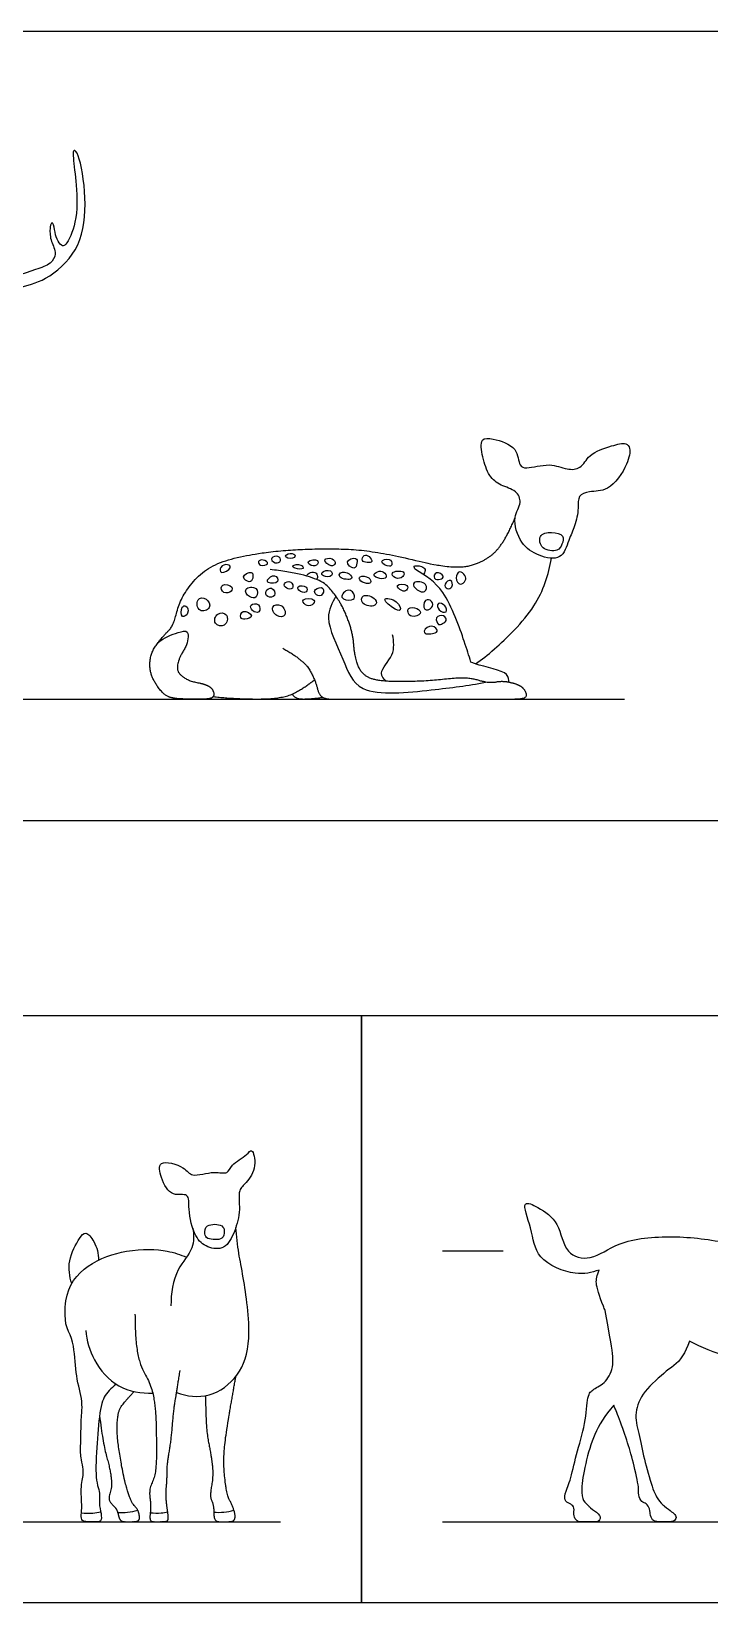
# Model space of a CAD drawing. Header units: millimetres. Extents: x 522.18 to 531.32, y 0.59 to 4.54.
# Drawn here: x 524.956 to 526.659, y 0.592 to 4.537 of the extents above; entities that cross this region are included whole.
import ezdxf

# ---------------------------------------------------------------- set-up
doc = ezdxf.new("R2010")
doc.units = ezdxf.units.MM
for name, color, linetype, true_color in [('AG-ANIMALS', 7, 'Continuous', 0xfc6666), ('AG-DETAILS', 7, 'Continuous', 0x66ffff), ('AG-DIAGRAM', 7, 'Continuous', 0xfecc66), ('AG-GUIDES', 7, 'Continuous', 0xcccccc), ('AG-OUTLINE', 7, 'Continuous', 0x8000ff), ('X-VPRT', 6, 'Continuous', 0xff00ff)]:
    doc.layers.add(name, color=color, linetype=linetype, true_color=true_color)

msp = doc.modelspace()

# ---------------------------------------------------------------- linework, layer by layer
at = {"layer": 'AG-ANIMALS'}
for points, knots in [([(524.8108, 3.8197), (524.8124, 3.8231), (524.8165, 3.8301), (524.8159, 3.8537), (524.858, 3.8796), (524.9227, 3.8929), (524.9952, 3.9116), (525.0787, 3.9851), (525.0974, 4.0993), (525.0811, 4.2116), (525.0673, 4.2396), (525.06, 4.2371), (525.0614, 4.2153), (525.0698, 4.1486), (525.0731, 4.0623), (525.0458, 4.0028), (525.0337, 3.9966), (525.0217, 4.0115), (525.0147, 4.0314), (525.0123, 4.0555), (525.0052, 4.0577), (525.0018, 4.0388), (525.0034, 4.0123), (525.0217, 3.9786), (525.0029, 3.9505), (524.9638, 3.9397), (524.8962, 3.9139), (524.8602, 3.905)], [0, 0, 0, 0, 0.214304, 0.499933, 0.925567, 1.448981, 1.999791, 2.646507, 3.336452, 4.019565, 4.330051, 4.450496, 4.717571, 5.24461, 5.860493, 6.354957, 6.544325, 6.797571, 7.109073, 7.412538, 7.530782, 7.783926, 8.17278, 8.511362, 8.834903, 9.239078, 9.911983, 9.911983, 9.911983, 9.911983]), ([(526.1706, 3.3164), (526.1678, 3.2973), (526.1828, 3.2491), (526.2274, 3.2195), (526.2886, 3.2065), (526.3048, 3.2613), (526.3209, 3.2942), (526.3309, 3.3392), (526.327, 3.3721), (526.3588, 3.3844), (526.4081, 3.38), (526.4537, 3.4479), (526.4617, 3.4894), (526.4485, 3.5067), (526.4108, 3.4961), (526.355, 3.4778), (526.3377, 3.4377), (526.2988, 3.436), (526.2579, 3.4555), (526.2011, 3.4378), (526.1787, 3.4459), (526.1785, 3.4958), (526.118, 3.515), (526.0808, 3.5179), (526.0889, 3.4659), (526.1032, 3.4208), (526.1337, 3.3958), (526.1739, 3.3864), (526.1892, 3.3527), (526.1728, 3.3315), (526.1706, 3.3164)], [0, 0, 0, 0, 0.492003, 0.94759, 1.38596, 1.807735, 2.194403, 2.609876, 2.940678, 3.263257, 3.681939, 4.22229, 4.613212, 4.852242, 5.221118, 5.69418, 6.075565, 6.426475, 6.844222, 7.308227, 7.56919, 7.962302, 8.439098, 8.759812, 9.158579, 9.592247, 9.96822, 10.354936, 10.687979, 11.07778, 11.07778, 11.07778, 11.07778]), ([(526.2898, 3.2697), (526.2857, 3.2757), (526.2614, 3.2821), (526.2273, 3.2739), (526.2355, 3.2341), (526.2784, 3.2302), (526.2888, 3.2494), (526.2936, 3.2643), (526.2898, 3.2697)], [0, 0, 0, 0, 0.328735, 0.666994, 0.995728, 1.360317, 1.63712, 1.931859, 1.931859, 1.931859, 1.931859]), ([(526.0712, 2.9491), (526.0878, 2.9608), (526.1204, 2.9852), (526.2305, 3.0917), (526.254, 3.1725), (526.262, 3.2144)], [0, 0, 0, 0, 0.480482, 1.224227, 1.919895, 1.919895, 1.919895, 1.919895]), ([(526.0594, 2.9535), (526.0544, 2.9711), (526.0432, 3.0046), (525.9974, 3.1386), (525.9461, 3.1709), (525.9205, 3.1861)], [0, 0, 0, 0, 0.456037, 1.168384, 1.750212, 1.750212, 1.750212, 1.750212]), ([(525.847, 2.9056), (525.8415, 2.9113), (525.824, 2.9273), (525.8708, 2.9707), (525.8659, 3.0056), (525.8631, 3.0222)], [0, 0, 0, 0, 0.299179, 0.745009, 1.183136, 1.183136, 1.183136, 1.183136]), ([(526.1552, 2.9027), (526.1542, 2.9094), (526.157, 2.931), (526.0926, 2.9406), (526.0624, 2.9522), (526.0594, 2.9535)], [0, 0, 0, 0, 0.2779643, 0.8452461, 0.9116, 0.9116, 0.9116, 0.9116]), ([(525.3457, 1.6142), (525.3525, 1.6096), (525.3488, 1.5763), (525.3651, 1.5096), (525.3952, 1.4823), (525.4438, 1.4764), (525.4679, 1.5253), (525.4822, 1.5766), (525.4731, 1.6279), (525.4975, 1.6459), (525.5228, 1.6845), (525.5114, 1.7368), (525.496, 1.7127), (525.4577, 1.6944), (525.4498, 1.6654), (525.414, 1.6777), (525.3574, 1.6574), (525.3425, 1.6872), (525.271, 1.7073), (525.281, 1.6561), (525.3066, 1.6087), (525.3391, 1.6186), (525.3457, 1.6142)], [0, 0, 0, 0, 0.46167, 1.098658, 1.63103, 2.133501, 2.672669, 3.258932, 3.792464, 4.19559, 4.7336, 5.213969, 5.529332, 6.047676, 6.421256, 6.863803, 7.435155, 7.864848, 8.442755, 8.905587, 9.462906, 9.910576, 9.910576, 9.910576, 9.910576]), ([(525.4338, 1.5377), (525.4257, 1.5426), (525.3928, 1.5445), (525.3901, 1.5172), (525.3967, 1.5033), (525.4391, 1.5008), (525.4407, 1.5242), (525.4391, 1.5345), (525.4338, 1.5377)], [0, 0, 0, 0, 0.464476, 0.821882, 1.111034, 1.570548, 1.902713, 2.20675, 2.20675, 2.20675, 2.20675]), ([(525.0575, 1.3931), (525.0518, 1.4112), (525.0453, 1.4497), (525.0746, 1.5049), (525.0925, 1.5267), (525.1167, 1.497), (525.1251, 1.4678), (525.1248, 1.4519)], [0, 0, 0, 0, 0.590264, 1.204237, 1.552566, 1.975883, 2.516614, 2.516614, 2.516614, 2.516614]), ([(525.3612, 1.5325), (525.3637, 1.516), (525.3665, 1.4783), (525.3159, 1.43), (525.3065, 1.3677), (525.3063, 1.337)], [0, 0, 0, 0, 0.551821, 1.18258, 1.931493, 1.931493, 1.931493, 1.931493]), ([(525.3207, 1.1193), (525.3464, 1.1101), (525.405, 1.1021), (525.4816, 1.1604), (525.5115, 1.2539), (525.4892, 1.4073), (525.4764, 1.4665), (525.4712, 1.5124), (525.4693, 1.534)], [0, 0, 0, 0, 0.704419, 1.428404, 2.198596, 3.160651, 3.781716, 4.412315, 4.412315, 4.412315, 4.412315]), ([(525.1689, 1.1407), (525.1553, 1.1296), (525.1454, 1.1186), (525.1329, 1.0966), (525.1284, 1.0768), (525.123, 1.0196), (525.1208, 0.9893), (525.1171, 0.9252), (525.1183, 0.9016), (525.1266, 0.8709), (525.1282, 0.8596), (525.1262, 0.8449), (525.1267, 0.8368), (525.1307, 0.8191), (525.1317, 0.8114), (525.1317, 0.7984), (525.1286, 0.7951), (525.116, 0.7951), (525.1082, 0.7951), (525.0893, 0.7951), (525.0838, 0.797), (525.081, 0.8045), (525.0807, 0.81), (525.0826, 0.8247), (525.0826, 0.838), (525.0807, 0.8763), (525.0817, 0.8914), (525.0872, 0.9137), (525.0867, 0.9276), (525.0794, 0.9609), (525.0792, 0.9738), (525.0811, 1.0338), (525.0807, 1.0502), (525.0844, 1.0863), (525.0825, 1.1061), (525.0713, 1.1491), (525.0676, 1.1724), (525.0641, 1.2228), (525.0613, 1.2497), (525.0374, 1.2958), (525.0403, 1.3327), (525.0537, 1.4277), (525.1781, 1.4839), (525.2943, 1.4786), (525.3289, 1.4657), (525.3454, 1.4592)], [0, 0, 0, 0, 0.294784, 0.294784, 0.589568, 0.589568, 0.884352, 0.884352, 1.179137, 1.179137, 1.473921, 1.473921, 1.768705, 1.768705, 2.063489, 2.063489, 2.358273, 2.358273, 2.653057, 2.653057, 2.947842, 2.947842, 3.242626, 3.242626, 3.53741, 3.53741, 3.832194, 3.832194, 4.126978, 4.126978, 4.421762, 4.716546, 5.011331, 5.011331, 5.306115, 5.306115, 5.600899, 5.600899, 5.895683, 5.895683, 6.190467, 6.190467, 7.543329, 8.385372, 8.955969, 8.955969, 8.955969, 8.955969]), ([(525.0927, 1.2751), (525.0951, 1.2495), (525.1088, 1.1987), (525.1709, 1.1267), (525.2318, 1.1169), (525.2607, 1.118)], [0, 0, 0, 0, 0.684945, 1.423321, 2.150382, 2.150382, 2.150382, 2.150382]), ([(525.0817, 0.8176), (525.0911, 0.8161), (525.1103, 0.8157), (525.1237, 0.8183), (525.1303, 0.82)], [0, 0, 0, 0, 0.4173912, 0.7695806, 0.7695806, 0.7695806, 0.7695806]), ([(525.1727, 0.8183), (525.1809, 0.8177), (525.1976, 0.818), (525.2148, 0.8217), (525.2231, 0.8242)], [0, 0, 0, 0, 0.389633, 0.7883797, 0.7883797, 0.7883797, 0.7883797]), ([(525.2546, 0.8173), (525.2637, 0.8165), (525.2819, 0.8167), (525.2929, 0.8184), (525.2983, 0.8194)], [0, 0, 0, 0, 0.4077449, 0.7257703, 0.7257703, 0.7257703, 0.7257703]), ([(525.4141, 0.819), (525.4225, 0.8183), (525.4394, 0.8182), (525.4564, 0.8213), (525.4647, 0.8236)], [0, 0, 0, 0, 0.3927276, 0.7890361, 0.7890361, 0.7890361, 0.7890361])]:
    msp.add_open_spline(points, degree=3, knots=knots, dxfattribs=at)
for points in [[(525.3439, 2.9924), (525.3124, 2.9429), (525.3426, 2.9076), (525.4025, 2.8968), (525.4168, 2.8747), (525.4093, 2.8609), (525.3761, 2.8609), (525.3117, 2.8609), (525.2836, 2.8747), (525.2521, 2.9253), (525.2551, 2.9788), (525.291, 3.0235), (525.3131, 3.0449), (525.33, 3.1167), (525.3971, 3.1967), (525.5218, 3.2286), (525.67, 3.2398), (525.8164, 3.2347), (526.017, 3.1849), (526.097, 3.2066), (526.1455, 3.2557), (526.1706, 3.3164)], [(525.5873, 2.9883), (525.6411, 2.9583), (525.6695, 2.9077), (525.6803, 2.8609), (525.7316, 2.8609), (525.8395, 2.8609), (526.0245, 2.8609), (526.1299, 2.8609), (526.1994, 2.8609), (526.1989, 2.8794), (526.1822, 2.8965), (526.1391, 2.9066), (526.1044, 2.8995), (526.0496, 2.917), (525.9475, 2.9049), (525.8282, 2.9041), (525.7851, 2.9221), (525.7675, 2.9673), (525.7629, 3.0317), (525.7299, 3.112), (525.6726, 3.1731), (525.5554, 3.1861)], [(525.4126, 2.8671), (525.464, 2.8609), (525.5881, 2.8609), (525.6449, 2.8909), (525.6669, 2.9091)], [(525.6109, 2.8732), (525.6175, 2.8609), (525.6589, 2.8609), (525.688, 2.865)], [(525.2162, 1.3163), (525.2156, 1.2128), (525.2586, 1.1357), (525.2685, 1.0731), (525.2701, 0.9957), (525.2704, 0.9505), (525.2664, 0.9077), (525.2509, 0.8761), (525.2567, 0.833), (525.2517, 0.7951), (525.2708, 0.7951), (525.2961, 0.7951), (525.3009, 0.8016), (525.2951, 0.8415), (525.2936, 0.8681), (525.2969, 0.9005), (525.2964, 0.9366), (525.3074, 0.9998), (525.3134, 1.0766), (525.3209, 1.1193), (525.3292, 1.1744)], [(525.3932, 1.1114), (525.3937, 1.0279), (525.4073, 0.9641), (525.4132, 0.9099), (525.4033, 0.8572), (525.4141, 0.8383), (525.4141, 0.7951), (525.4383, 0.7951), (525.4661, 0.7951), (525.4683, 0.8136), (525.4599, 0.8371), (525.4469, 0.8622), (525.4383, 0.9325), (525.441, 0.9935), (525.4606, 1.1103), (525.4696, 1.1601)], [(525.1271, 1.0609), (525.1363, 0.9887), (525.1544, 0.9249), (525.1589, 0.8822), (525.1483, 0.8513), (525.1611, 0.8358), (525.1715, 0.8253), (525.178, 0.7951), (525.1993, 0.7951), (525.2262, 0.7951), (525.228, 0.8094), (525.2231, 0.8265), (525.2091, 0.8409), (525.2008, 0.8623), (525.1884, 0.9033), (525.1705, 1.0049), (525.1723, 1.0681), (525.1867, 1.0935), (525.2144, 1.1219)]]:
    msp.add_open_spline(points, degree=2, dxfattribs=at)
at = {"layer": 'AG-DETAILS'}
for points, knots in [([(525.4337, 3.1789), (525.4294, 3.1804), (525.4282, 3.1949), (525.4485, 3.2011), (525.4615, 3.1896), (525.4397, 3.1769), (525.4337, 3.1789)], [0, 0, 0, 0, 0.2196531, 0.4828653, 0.6768931, 0.9797883, 0.9797883, 0.9797883, 0.9797883]), ([(525.5317, 3.1972), (525.5272, 3.1989), (525.5235, 3.2078), (525.5383, 3.2129), (525.557, 3.1989), (525.5374, 3.1949), (525.5317, 3.1972)], [0, 0, 0, 0, 0.1971604, 0.4119879, 0.6436224, 0.9027812, 0.9027812, 0.9027812, 0.9027812]), ([(525.573, 3.2026), (525.5668, 3.2022), (525.5514, 3.2122), (525.5711, 3.223), (525.5863, 3.2122), (525.5783, 3.203), (525.573, 3.2026)], [0, 0, 0, 0, 0.2550798, 0.4867466, 0.7148715, 0.9327754, 0.9327754, 0.9327754, 0.9327754]), ([(525.6153, 3.225), (525.6106, 3.228), (525.5949, 3.2259), (525.5928, 3.2139), (525.6203, 3.2126), (525.6184, 3.2229), (525.6153, 3.225)], [0, 0, 0, 0, 0.2664738, 0.4238513, 0.7029552, 0.8821143, 0.8821143, 0.8821143, 0.8821143]), ([(525.6324, 3.1972), (525.6257, 3.1999), (525.6077, 3.1976), (525.6179, 3.187), (525.6438, 3.1855), (525.6372, 3.1953), (525.6324, 3.1972)], [0, 0, 0, 0, 0.2730866, 0.4511643, 0.7262294, 0.9215401, 0.9215401, 0.9215401, 0.9215401]), ([(525.674, 3.2088), (525.6694, 3.2126), (525.6472, 3.2085), (525.6543, 3.1966), (525.6738, 3.1922), (525.6774, 3.206), (525.674, 3.2088)], [0, 0, 0, 0, 0.2888871, 0.4626113, 0.7162296, 0.929504, 0.929504, 0.929504, 0.929504]), ([(525.7109, 3.213), (525.7044, 3.2157), (525.6825, 3.2129), (525.709, 3.1909), (525.7216, 3.2006), (525.7166, 3.2107), (525.7109, 3.213)], [0, 0, 0, 0, 0.2636425, 0.5489869, 0.7529778, 0.98298, 0.98298, 0.98298, 0.98298]), ([(525.7701, 3.2141), (525.7644, 3.2161), (525.7377, 3.2079), (525.7686, 3.1818), (525.7743, 3.2024), (525.7743, 3.2126), (525.7701, 3.2141)], [0, 0, 0, 0, 0.28881, 0.580078, 0.817626, 1.032524, 1.032524, 1.032524, 1.032524]), ([(525.8038, 3.2188), (525.7997, 3.2221), (525.7906, 3.2245), (525.7835, 3.2065), (525.7984, 3.2029), (525.8159, 3.2037), (525.8082, 3.2153), (525.8038, 3.2188)], [0, 0, 0, 0, 0.214305, 0.435406, 0.656048, 0.872177, 1.106991, 1.106991, 1.106991, 1.106991]), ([(525.854, 3.2114), (525.8473, 3.2135), (525.8236, 3.2068), (525.8562, 3.1903), (525.8635, 3.1997), (525.8596, 3.2097), (525.854, 3.2114)], [0, 0, 0, 0, 0.2690141, 0.5614092, 0.7405283, 0.9684953, 0.9684953, 0.9684953, 0.9684953]), ([(525.9205, 3.1861), (525.9189, 3.1885), (525.9117, 3.1978), (525.9367, 3.1947), (525.9465, 3.1877), (525.9442, 3.179), (525.9407, 3.1737)], [0, 0, 0, 0, 0.1823483, 0.4452543, 0.6552784, 0.8579614, 0.8579614, 0.8579614, 0.8579614]), ([(525.5081, 3.1787), (525.5023, 3.1806), (525.4779, 3.1679), (525.5049, 3.1506), (525.5132, 3.1633), (525.5129, 3.1772), (525.5081, 3.1787)], [0, 0, 0, 0, 0.29146, 0.558262, 0.773843, 1.011305, 1.011305, 1.011305, 1.011305]), ([(525.5666, 3.1705), (525.56, 3.1721), (525.5467, 3.1606), (525.5498, 3.1506), (525.5823, 3.1507), (525.5725, 3.1691), (525.5666, 3.1705)], [0, 0, 0, 0, 0.2777563, 0.4418175, 0.7347004, 0.9832798, 0.9832798, 0.9832798, 0.9832798]), ([(525.6071, 3.1547), (525.6019, 3.1577), (525.5858, 3.1521), (525.5959, 3.1369), (525.6157, 3.1348), (525.6122, 3.1518), (525.6071, 3.1547)], [0, 0, 0, 0, 0.2488216, 0.4692971, 0.6996637, 0.9468455, 0.9468455, 0.9468455, 0.9468455]), ([(525.6468, 3.1698), (525.6491, 3.1736), (525.6554, 3.1805), (525.6733, 3.18), (525.675, 3.166), (525.673, 3.1627), (525.6719, 3.1611)], [0, 0, 0, 0, 0.2247239, 0.4581319, 0.6639661, 0.8103493, 0.8103493, 0.8103493, 0.8103493]), ([(525.7069, 3.1825), (525.7009, 3.1857), (525.6808, 3.1806), (525.6886, 3.1674), (525.7137, 3.167), (525.7112, 3.1802), (525.7069, 3.1825)], [0, 0, 0, 0, 0.2858753, 0.4698923, 0.7442336, 0.9532866, 0.9532866, 0.9532866, 0.9532866]), ([(525.7541, 3.1751), (525.7473, 3.1798), (525.7303, 3.1821), (525.7258, 3.1627), (525.7678, 3.1576), (525.7594, 3.1715), (525.7541, 3.1751)], [0, 0, 0, 0, 0.288793, 0.490017, 0.820679, 1.044422, 1.044422, 1.044422, 1.044422]), ([(525.803, 3.1652), (525.7971, 3.1696), (525.7789, 3.1711), (525.7788, 3.1583), (525.7967, 3.1494), (525.8101, 3.1516), (525.8075, 3.1618), (525.803, 3.1652)], [0, 0, 0, 0, 0.287933, 0.45492, 0.72423, 0.921108, 1.137297, 1.137297, 1.137297, 1.137297]), ([(525.8404, 3.1796), (525.8359, 3.1828), (525.8253, 3.1828), (525.8109, 3.1708), (525.8306, 3.1616), (525.8518, 3.1639), (525.8448, 3.1764), (525.8404, 3.1796)], [0, 0, 0, 0, 0.241403, 0.458335, 0.709338, 0.956579, 1.187868, 1.187868, 1.187868, 1.187868]), ([(525.8895, 3.1799), (525.8838, 3.1842), (525.8533, 3.1814), (525.8697, 3.1611), (525.89, 3.165), (525.8933, 3.1771), (525.8895, 3.1799)], [0, 0, 0, 0, 0.321368, 0.554029, 0.819731, 1.030525, 1.030525, 1.030525, 1.030525]), ([(525.9194, 3.1397), (525.9149, 3.1446), (525.9111, 3.1584), (525.9526, 3.154), (525.9466, 3.1228), (525.9255, 3.1329), (525.9194, 3.1397)], [0, 0, 0, 0, 0.22636, 0.557122, 0.814497, 1.125968, 1.125968, 1.125968, 1.125968]), ([(525.968, 3.1644), (525.9657, 3.1684), (525.9702, 3.1844), (525.9964, 3.1697), (525.9829, 3.1595), (525.9702, 3.1603), (525.968, 3.1644)], [0, 0, 0, 0, 0.2303086, 0.4999783, 0.7027182, 0.9407604, 0.9407604, 0.9407604, 0.9407604]), ([(525.9998, 3.1381), (525.9958, 3.1398), (525.9904, 3.1507), (526.0115, 3.1653), (526.0157, 3.1404), (526.0039, 3.1364), (525.9998, 3.1381)], [0, 0, 0, 0, 0.2180732, 0.4662585, 0.7109559, 0.9327952, 0.9327952, 0.9327952, 0.9327952]), ([(526.0327, 3.1495), (526.0273, 3.1502), (526.0184, 3.1646), (526.0303, 3.186), (526.046, 3.1711), (526.0484, 3.1581), (526.0376, 3.1488), (526.0327, 3.1495)], [0, 0, 0, 0, 0.263422, 0.520391, 0.764996, 0.982808, 1.226425, 1.226425, 1.226425, 1.226425]), ([(525.459, 3.1414), (525.4554, 3.1471), (525.4316, 3.1539), (525.4319, 3.1274), (525.4556, 3.1251), (525.4617, 3.137), (525.459, 3.1414)], [0, 0, 0, 0, 0.296399, 0.539425, 0.805212, 1.030339, 1.030339, 1.030339, 1.030339]), ([(525.5194, 3.1385), (525.5129, 3.1439), (525.4857, 3.1408), (525.502, 3.1145), (525.5244, 3.1128), (525.5254, 3.1335), (525.5194, 3.1385)], [0, 0, 0, 0, 0.304909, 0.582847, 0.835879, 1.115973, 1.115973, 1.115973, 1.115973]), ([(525.5593, 3.1392), (525.554, 3.1412), (525.5413, 3.1324), (525.547, 3.115), (525.5731, 3.1168), (525.565, 3.1369), (525.5593, 3.1392)], [0, 0, 0, 0, 0.246391, 0.4737236, 0.7266677, 0.9975235, 0.9975235, 0.9975235, 0.9975235]), ([(525.6458, 3.1418), (525.6411, 3.1462), (525.6226, 3.1462), (525.6252, 3.1316), (525.649, 3.1248), (525.6494, 3.1384), (525.6458, 3.1418)], [0, 0, 0, 0, 0.2724838, 0.4567572, 0.7242292, 0.9355232, 0.9355232, 0.9355232, 0.9355232]), ([(525.688, 3.1387), (525.6843, 3.1428), (525.6658, 3.1383), (525.6665, 3.1242), (525.6861, 3.1147), (525.6917, 3.1347), (525.688, 3.1387)], [0, 0, 0, 0, 0.2673514, 0.4664163, 0.70744, 0.9694439, 0.9694439, 0.9694439, 0.9694439]), ([(525.7207, 3.1188), (525.7111, 3.1023), (525.6884, 3.0634), (525.7409, 2.961), (525.7739, 2.8621), (525.9683, 2.8853), (526.0512, 2.8937), (526.096, 2.9034)], [0, 0, 0, 0, 0.465348, 1.108782, 1.692174, 2.497074, 3.21881, 3.21881, 3.21881, 3.21881]), ([(525.7359, 3.1166), (525.734, 3.1231), (525.7526, 3.1437), (525.7717, 3.1203), (525.7621, 3.1057), (525.7379, 3.1099), (525.7359, 3.1166)], [0, 0, 0, 0, 0.301102, 0.582758, 0.805354, 1.113004, 1.113004, 1.113004, 1.113004]), ([(525.8195, 3.1108), (525.8134, 3.1185), (525.7845, 3.1281), (525.783, 3.0962), (525.8222, 3.0904), (525.8237, 3.1056), (525.8195, 3.1108)], [0, 0, 0, 0, 0.344392, 0.604148, 0.941781, 1.176272, 1.176272, 1.176272, 1.176272]), ([(525.8989, 3.1458), (525.8938, 3.1503), (525.8643, 3.1501), (525.8861, 3.1303), (525.899, 3.1315), (525.9025, 3.1426), (525.8989, 3.1458)], [0, 0, 0, 0, 0.3001458, 0.552228, 0.765498, 0.9761703, 0.9761703, 0.9761703, 0.9761703]), ([(525.344, 3.0942), (525.341, 3.0962), (525.3315, 3.0937), (525.3309, 3.0602), (525.3535, 3.0759), (525.3481, 3.0916), (525.344, 3.0942)], [0, 0, 0, 0, 0.1910361, 0.4842221, 0.725902, 0.9863435, 0.9863435, 0.9863435, 0.9863435]), ([(525.3947, 3.1118), (525.3879, 3.1161), (525.3678, 3.1155), (525.3741, 3.0748), (525.4104, 3.0877), (525.4018, 3.1072), (525.3947, 3.1118)], [0, 0, 0, 0, 0.277541, 0.594468, 0.895479, 1.187511, 1.187511, 1.187511, 1.187511]), ([(525.4458, 3.0713), (525.4416, 3.0777), (525.4201, 3.0801), (525.411, 3.0472), (525.4453, 3.0393), (525.4504, 3.0645), (525.4458, 3.0713)], [0, 0, 0, 0, 0.287123, 0.586614, 0.879997, 1.189291, 1.189291, 1.189291, 1.189291]), ([(525.5086, 3.0698), (525.5082, 3.0751), (525.4842, 3.0894), (525.4788, 3.0625), (525.4914, 3.0601), (525.5088, 3.065), (525.5086, 3.0698)], [0, 0, 0, 0, 0.296317, 0.546769, 0.750018, 1.014011, 1.014011, 1.014011, 1.014011]), ([(525.5259, 3.0973), (525.5209, 3.1017), (525.5022, 3.1), (525.5093, 3.0804), (525.5312, 3.0748), (525.5308, 3.0931), (525.5259, 3.0973)], [0, 0, 0, 0, 0.2629066, 0.495617, 0.7419011, 0.9969668, 0.9969668, 0.9969668, 0.9969668]), ([(525.5824, 3.0958), (525.575, 3.0999), (525.5545, 3.0952), (525.5694, 3.0652), (525.6006, 3.0674), (525.5907, 3.0912), (525.5824, 3.0958)], [0, 0, 0, 0, 0.278054, 0.578772, 0.854799, 1.166785, 1.166785, 1.166785, 1.166785]), ([(525.6655, 3.1094), (525.661, 3.1144), (525.6304, 3.1149), (525.644, 3.0946), (525.6615, 3.0935), (525.6687, 3.1058), (525.6655, 3.1094)], [0, 0, 0, 0, 0.317986, 0.543577, 0.793349, 1.016042, 1.016042, 1.016042, 1.016042]), ([(525.8722, 3.105), (525.8624, 3.1127), (525.8304, 3.1188), (525.8621, 3.0886), (525.8884, 3.078), (525.8809, 3.0982), (525.8722, 3.105)], [0, 0, 0, 0, 0.331845, 0.661344, 0.936897, 1.230617, 1.230617, 1.230617, 1.230617]), ([(525.9238, 3.0878), (525.9167, 3.0911), (525.901, 3.0915), (525.9011, 3.0786), (525.9088, 3.0638), (525.9398, 3.074), (525.9298, 3.0851), (525.9238, 3.0878)], [0, 0, 0, 0, 0.27649, 0.464467, 0.695144, 0.987093, 1.223065, 1.223065, 1.223065, 1.223065]), ([(525.9436, 3.0869), (525.9391, 3.0913), (525.9419, 3.1136), (525.9639, 3.1087), (525.9653, 3.0877), (525.9477, 3.0829), (525.9436, 3.0869)], [0, 0, 0, 0, 0.283283, 0.520695, 0.765764, 1.024168, 1.024168, 1.024168, 1.024168]), ([(525.9796, 3.0846), (525.9751, 3.0897), (525.9737, 3.106), (525.9967, 3.0978), (526.0021, 3.0753), (525.9845, 3.0792), (525.9796, 3.0846)], [0, 0, 0, 0, 0.245825, 0.499828, 0.74026, 1.001373, 1.001373, 1.001373, 1.001373]), ([(525.9427, 3.0277), (525.9401, 3.0321), (525.9548, 3.0503), (525.978, 3.0367), (525.9721, 3.0244), (525.9458, 3.0225), (525.9427, 3.0277)], [0, 0, 0, 0, 0.275063, 0.554437, 0.740979, 1.063036, 1.063036, 1.063036, 1.063036]), ([(525.9785, 3.0484), (525.9746, 3.0507), (525.9674, 3.0679), (525.9927, 3.0738), (526.0006, 3.0565), (525.9886, 3.0508), (525.9817, 3.0466), (525.9785, 3.0484)], [0, 0, 0, 0, 0.25231, 0.513521, 0.737357, 0.944895, 1.142574, 1.142574, 1.142574, 1.142574]), ([(525.2743, 3.0027), (525.2881, 3.0153), (525.3211, 3.0273), (525.3543, 3.0366), (525.349, 3.0033), (525.3439, 2.9924)], [0, 0, 0, 0, 0.460412, 0.75425, 1.124127, 1.124127, 1.124127, 1.124127])]:
    msp.add_open_spline(points, degree=3, knots=knots, dxfattribs=at)
at = {"layer": 'AG-DIAGRAM'}
for points in [[(522.483, 2.8609), (526.4454, 2.8609)], [(522.3814, 0.7951), (525.5818, 0.7951)], [(525.9882, 0.7951), (529.1886, 0.7951)]]:
    msp.add_lwpolyline(points, dxfattribs=at)
at = {"layer": 'AG-GUIDES'}
msp.add_lwpolyline([(525.9882, 1.4751), (526.1406, 1.4751)], dxfattribs=at)
at = {"layer": 'AG-OUTLINE'}
msp.add_open_spline([(527.3204, 1.5136), (527.3214, 1.5143), (527.3274, 1.5193), (527.3324, 1.5379), (527.3274, 1.5445), (527.3224, 1.5459), (527.3217, 1.546), (527.3179, 1.5525), (527.2989, 1.5669), (527.2431, 1.5856), (527.2176, 1.6203), (527.1856, 1.6245), (527.1793, 1.6491), (527.1724, 1.6537), (527.173, 1.6572), (527.1735, 1.6657), (527.1592, 1.6723), (527.162, 1.6908), (527.1696, 1.727), (527.163, 1.7764), (527.1618, 1.7996), (527.151, 1.8008), (527.1503, 1.7856), (527.151, 1.7466), (527.1481, 1.7201), (527.1312, 1.6905), (527.1208, 1.6927), (527.1168, 1.6932), (527.1157, 1.7029), (527.1169, 1.7361), (527.1069, 1.7948), (527.0816, 1.8105), (527.0901, 1.7769), (527.0898, 1.7473), (527.09, 1.7219), (527.0899, 1.7144), (527.0837, 1.7226), (527.0723, 1.7397), (527.0584, 1.7648), (527.049, 1.7936), (527.048, 1.8256), (527.0224, 1.874), (527.0071, 1.9025), (526.9977, 1.9034), (526.9964, 1.8936), (527.0105, 1.8659), (527.0258, 1.8252), (527.0334, 1.8077), (527.0283, 1.792), (526.9937, 1.8049), (526.9696, 1.8092), (526.959, 1.8014), (526.9675, 1.7954), (527.01, 1.788), (527.0368, 1.7661), (527.0518, 1.7167), (527.0669, 1.6978), (527.0744, 1.6882), (527.0707, 1.6888), (527.0507, 1.6932), (526.9962, 1.7064), (526.9506, 1.7777), (526.9384, 1.8253), (526.9401, 1.8712), (526.928, 1.9127), (526.9153, 1.9052), (526.926, 1.8797), (526.9147, 1.8453), (526.9306, 1.7803), (526.9269, 1.7754), (526.9135, 1.7775), (526.894, 1.7847), (526.9031, 1.7662), (526.9271, 1.7601), (526.9496, 1.7394), (526.9728, 1.6927), (527.0307, 1.6679), (527.0681, 1.6567), (527.0847, 1.6483), (527.0837, 1.6383), (527.0882, 1.6332), (527.0905, 1.631), (527.0886, 1.6297), (527.0869, 1.6278), (527.0854, 1.6257), (527.0821, 1.6297), (527.0673, 1.6429), (527.009, 1.6518), (527.0272, 1.6218), (527.0505, 1.5815), (527.0677, 1.5726), (527.0704, 1.5716), (527.069, 1.5581), (527.0631, 1.5327), (527.0614, 1.4844), (527.017, 1.4666), (526.9761, 1.4445), (526.9099, 1.4799), (526.8379, 1.46), (526.7049, 1.4984), (526.5701, 1.5154), (526.4307, 1.5036), (526.3652, 1.4483), (526.2926, 1.4656), (526.2836, 1.5473), (526.2335, 1.5828), (526.1825, 1.6061), (526.2153, 1.5265), (526.2197, 1.4527), (526.3223, 1.41), (526.3623, 1.4204), (526.3814, 1.427), (526.3761, 1.4139), (526.3738, 1.403), (526.3757, 1.3818), (526.3816, 1.3624), (526.3938, 1.3325), (526.3952, 1.3291), (526.3967, 1.3257), (526.4062, 1.2734), (526.4123, 1.2374), (526.4178, 1.1977), (526.4158, 1.1806), (526.4023, 1.152), (526.3934, 1.142), (526.3716, 1.1303), (526.3639, 1.1249), (526.3547, 1.1149), (526.3515, 1.1008), (526.348, 1.0545), (526.3433, 1.0294), (526.3279, 0.9753), (526.3214, 0.9507), (526.3107, 0.9062), (526.3058, 0.8898), (526.2967, 0.8684), (526.2948, 0.86), (526.2961, 0.8481), (526.2989, 0.8442), (526.3085, 0.8402), (526.3123, 0.8378), (526.3179, 0.8318), (526.3189, 0.827), (526.3182, 0.8195), (526.3181, 0.8188), (526.3178, 0.8123), (526.319, 0.8071), (526.3245, 0.7976), (526.328, 0.7951), (526.3361, 0.7951), (526.343, 0.7951), (526.3624, 0.7951), (526.3697, 0.7951), (526.3799, 0.7951), (526.3829, 0.7978), (526.3848, 0.8083), (526.3817, 0.8135), (526.3675, 0.8236), (526.3613, 0.8285), (526.3559, 0.8334), (526.3557, 0.8336), (526.3505, 0.8383), (526.3462, 0.8431), (526.3388, 0.8533), (526.3372, 0.8635), (526.3384, 0.8938), (526.3417, 0.9146), (526.3537, 0.9673), (526.3614, 0.9918), (526.3803, 1.0369), (526.3962, 1.0614), (526.4183, 1.0878), (526.4189, 1.0854), (526.4198, 1.083), (526.4247, 1.0728), (526.4303, 1.0584), (526.4454, 1.0162), (526.4519, 0.9968), (526.4628, 0.9613), (526.4682, 0.9406), (526.4787, 0.8933), (526.4811, 0.8783), (526.4802, 0.8653), (526.4814, 0.859), (526.4867, 0.8469), (526.4901, 0.8434), (526.4984, 0.8418), (526.5018, 0.839), (526.5069, 0.83), (526.5086, 0.8245), (526.5097, 0.8173), (526.5098, 0.8166), (526.5108, 0.8085), (526.5126, 0.8032), (526.518, 0.7967), (526.5239, 0.7951), (526.542, 0.7951), (526.5503, 0.7951), (526.5654, 0.7951), (526.5704, 0.7968), (526.575, 0.8037), (526.5751, 0.8071), (526.5711, 0.8137), (526.5678, 0.817), (526.5588, 0.8234), (526.5528, 0.8281), (526.5441, 0.8352), (526.5429, 0.8363), (526.5357, 0.843), (526.5303, 0.8498), (526.5199, 0.8676), (526.5136, 0.8844), (526.4999, 0.9323), (526.4941, 0.9553), (526.4847, 0.9998), (526.4803, 1.0195), (526.4723, 1.0541), (526.4731, 1.0714), (526.4842, 1.1059), (526.4966, 1.1237), (526.5351, 1.1604), (526.5528, 1.1755), (526.5854, 1.1989), (526.5984, 1.2192), (526.6082, 1.2482), (526.6082, 1.2483), (526.6083, 1.2484), (526.6395, 1.2317), (526.6911, 1.21), (526.7846, 1.1995), (526.836, 1.2023), (526.8563, 1.2052), (526.8571, 1.2002), (526.8576, 1.1946), (526.8583, 1.1728), (526.8585, 1.1519), (526.8584, 1.0997), (526.8557, 1.0744), (526.8451, 1.0252), (526.8432, 1.0076), (526.8461, 0.9862), (526.8446, 0.9687), (526.8361, 0.9204), (526.8313, 0.9018), (526.8208, 0.876), (526.8177, 0.8643), (526.816, 0.8433), (526.8183, 0.8375), (526.8294, 0.8354), (526.8333, 0.834), (526.8374, 0.8309), (526.8389, 0.8269), (526.8401, 0.8195), (526.8402, 0.8187), (526.8414, 0.81), (526.8436, 0.8042), (526.8499, 0.7969), (526.855, 0.7951), (526.8688, 0.7951), (526.8772, 0.7951), (526.8971, 0.7951), (526.903, 0.7968), (526.9065, 0.8037), (526.9062, 0.8069), (526.9016, 0.8132), (526.897, 0.8162), (526.8855, 0.8213), (526.881, 0.8243), (526.8741, 0.8305), (526.8716, 0.833), (526.8623, 0.8438), (526.8578, 0.8529), (526.8536, 0.8734), (526.8536, 0.8864), (526.8578, 0.9181), (526.8616, 0.936), (526.8727, 0.9757), (526.8778, 0.9905), (526.887, 1.01), (526.8932, 1.0272), (526.9066, 1.0693), (526.9122, 1.0887), (526.9178, 1.1101), (526.925, 1.066), (526.9313, 1.0323), (526.9423, 0.986), (526.9457, 0.9616), (526.9481, 0.9106), (526.9487, 0.8886), (526.9485, 0.8519), (526.9495, 0.8411), (526.9536, 0.8348), (526.9582, 0.8326), (526.9724, 0.8303), (526.9764, 0.8282), (526.9778, 0.8237), (526.9783, 0.8215), (526.9793, 0.8157), (526.9799, 0.8122), (526.9815, 0.7994), (526.9866, 0.7951), (527.0049, 0.7951), (527.0161, 0.7951), (527.0425, 0.7951), (527.0494, 0.7974), (527.0504, 0.8063), (527.0492, 0.8111), (527.0431, 0.8213), (527.0377, 0.8253), (527.0247, 0.8302), (527.0192, 0.8334), (527.0111, 0.8395), (527.0087, 0.8415), (526.998, 0.8512), (526.9917, 0.8601), (526.9831, 0.8808), (526.9792, 0.9027), (526.972, 0.9693), (526.972, 0.9914), (526.9791, 1.0129), (526.9802, 1.0281), (526.9778, 1.0676), (526.9784, 1.0947), (526.9836, 1.1638), (526.9858, 1.2002), (526.9875, 1.2384), (526.9893, 1.2398), (526.991, 1.2412), (527.0051, 1.2533), (527.0152, 1.2651), (527.0311, 1.2912), (527.0422, 1.3023), (527.0708, 1.3206), (527.0865, 1.3324), (527.1211, 1.3614), (527.1334, 1.3797), (527.1482, 1.4236), (527.1571, 1.4516), (527.1676, 1.4856), (527.1812, 1.4864), (527.2156, 1.4931), (527.2532, 1.5055), (527.2907, 1.4957), (527.3111, 1.4942), (527.3183, 1.5076), (527.3204, 1.5136)], degree=3, knots=[-1.733836, -1.733836, -1.733836, -1.733836, -1.665368, -1.29584, -1.04461, -1.007585, -1.007585, -1.007585, -0.588327, 0.012855, 0.515837, 0.933109, 1.343898, 1.343898, 1.343898, 1.600575, 1.878148, 2.186641, 2.668383, 3.234346, 3.583219, 3.771112, 4.04314, 4.534573, 4.959544, 5.383769, 5.657076, 5.657076, 5.657076, 6.005398, 6.659841, 6.965248, 7.340523, 7.855591, 8.101184, 8.101184, 8.101184, 8.534368, 8.953517, 9.374465, 9.816398, 10.392501, 10.828013, 11.055255, 11.254926, 11.690813, 12.218621, 12.555366, 12.804953, 13.254445, 13.654978, 13.882951, 14.080076, 14.587335, 15.049113, 15.596537, 16.0689, 16.0689, 16.0689, 16.240606, 16.862397, 17.567178, 18.111683, 18.659375, 19.124464, 19.320983, 19.692085, 20.194293, 20.813083, 20.958605, 21.248518, 21.549255, 21.815631, 22.204061, 22.628121, 23.182908, 23.799737, 24.294499, 24.601738, 24.826779, 25.0674, 25.0674, 25.0674, 25.211757, 25.211757, 25.211757, 25.434737, 25.998913, 26.346473, 26.958066, 27.072712, 27.072712, 27.072712, 27.569923, 28.082511, 28.594647, 29.111102, 29.747409, 30.410147, 31.314269, 32.248827, 33.156928, 33.85706, 34.44666, 35.113462, 35.737942, 36.179818, 36.790792, 37.47489, 38.239361, 38.847892, 38.847892, 38.847892, 39.036759, 39.036759, 39.308238, 39.308238, 39.34383, 39.34383, 39.34383, 39.591895, 39.591895, 39.83996, 39.83996, 40.088026, 40.088026, 40.336091, 40.336091, 40.584157, 40.584157, 40.832222, 40.832222, 41.080288, 41.080288, 41.328353, 41.328353, 41.576419, 41.576419, 41.824484, 41.824484, 42.07255, 42.07255, 42.320615, 42.320615, 42.346926, 42.346926, 42.568681, 42.568681, 42.816746, 42.816746, 43.064812, 43.064812, 43.312877, 43.312877, 43.560943, 43.560943, 43.809008, 43.809008, 44.057074, 44.057074, 44.067938, 44.067938, 44.305139, 44.305139, 44.553204, 44.553204, 44.80127, 44.80127, 45.049335, 45.049335, 45.297401, 45.297401, 45.297401, 45.38523, 45.38523, 45.656708, 45.656708, 45.928187, 45.928187, 46.199665, 46.199665, 46.471143, 46.471143, 46.742622, 46.742622, 47.0141, 47.0141, 47.285579, 47.285579, 47.533576, 47.533576, 47.557057, 47.557057, 47.828536, 47.828536, 48.100014, 48.100014, 48.371492, 48.371492, 48.642971, 48.642971, 48.914449, 48.914449, 49.185928, 49.185928, 49.457406, 49.457406, 49.503451, 49.503451, 49.728885, 49.728885, 50.000363, 50.000363, 50.271841, 50.271841, 50.54332, 50.54332, 50.814798, 50.814798, 51.086277, 51.086277, 51.357755, 51.357755, 51.629234, 51.629234, 51.629898, 51.629898, 51.629898, 52.435445, 52.993484, 53.387395, 53.387395, 53.387395, 53.491131, 53.491131, 53.753527, 53.753527, 54.015922, 54.015922, 54.278317, 54.278317, 54.540713, 54.540713, 54.803108, 54.803108, 55.065503, 55.065503, 55.327899, 55.327899, 55.590294, 55.590294, 55.827318, 55.827318, 55.85269, 55.85269, 56.115085, 56.115085, 56.37748, 56.37748, 56.639876, 56.639876, 56.902271, 56.902271, 57.164666, 57.164666, 57.427062, 57.427062, 57.596835, 57.596835, 57.689457, 57.689457, 57.951852, 57.951852, 58.214248, 58.214248, 58.476643, 58.476643, 58.739038, 58.739038, 59.001434, 59.001434, 59.186448, 59.186448, 59.186448, 59.470036, 59.470036, 59.753623, 59.753623, 60.037211, 60.037211, 60.320799, 60.320799, 60.604386, 60.604386, 60.887974, 60.887974, 61.030677, 61.030677, 61.171562, 61.171562, 61.455149, 61.455149, 61.738737, 61.738737, 62.022325, 62.022325, 62.305912, 62.305912, 62.5895, 62.5895, 62.787976, 62.787976, 62.873088, 62.873088, 63.156675, 63.156675, 63.440263, 63.440263, 63.723851, 63.723851, 64.007438, 64.007438, 64.291026, 64.291026, 64.574614, 64.574614, 64.574614, 64.61378, 64.61378, 64.876176, 64.876176, 65.138571, 65.138571, 65.400966, 65.400966, 65.663362, 65.663362, 65.925757, 65.925757, 65.925757, 66.326034, 66.861635, 67.33809, 67.686702, 67.93043, 67.93043, 67.93043, 67.93043], dxfattribs=at)
at = {"layer": 'X-VPRT'}
for points in [[(522.1782, 4.5373), (522.1782, 2.5561), (526.7502, 2.5561), (526.7502, 4.5373)], [(522.1782, 2.0651), (522.1782, 0.5919), (525.785, 0.5919), (525.785, 2.0651)], [(525.785, 2.0651), (525.785, 0.5919), (529.3918, 0.5919), (529.3918, 2.0651)]]:
    msp.add_lwpolyline(points, close=True, dxfattribs=at)

doc.saveas('drawing.dxf')
